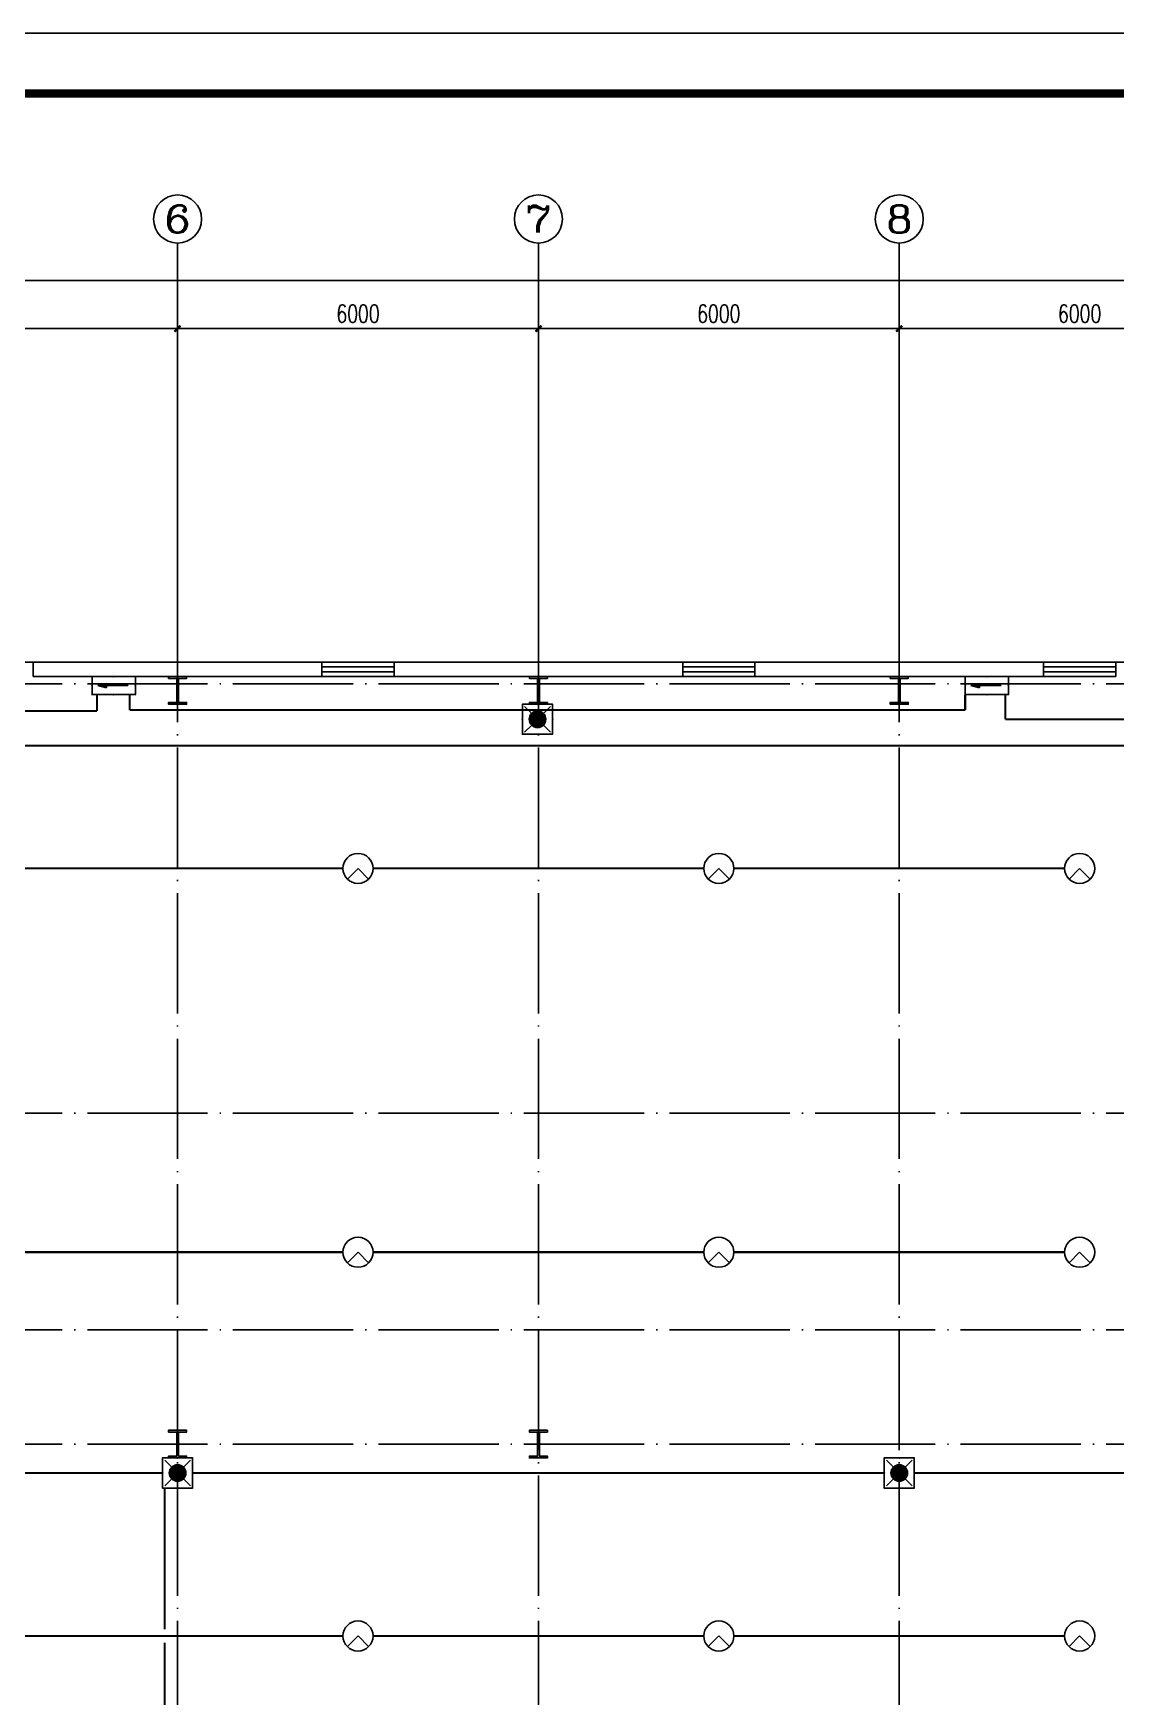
# Model space of a CAD drawing. Extents: x -55118 to 386282, y -631686 to -470886.
# Drawn here: x 96380 to 114380, y -599940 to -572286 of the extents above; entities that cross this region are included whole.
import ezdxf
from ezdxf.enums import TextEntityAlignment as Align

# ---------------------------------------------------------------- set-up
doc = ezdxf.new("R2010")
doc.units = 0
doc.header["$LTSCALE"] = 1000
doc.header["$MEASUREMENT"] = 0
doc.linetypes.add('DOTE', pattern=[2.42, 2, -0.2, 0.02, -0.2])
doc.layers.get('0').update_dxf_attribs({"linetype": 'CONTINUOUS'})
doc.layers.get('Defpoints').update_dxf_attribs({"linetype": 'CONTINUOUS'})
for name, color, linetype in [('AXIS', 3, 'CONTINUOUS'), ('AXIS_TEXT', 7, 'CONTINUOUS'), ('DOTE', 253, 'DOTE'), ('EQUIP-照明', 3, 'CONTINUOUS'), ('WALL', 6, 'CONTINUOUS'), ('WINDOW', 4, 'CONTINUOUS'), ('WIRE-照明', 4, 'CONTINUOUS'), ('图框', 4, 'CONTINUOUS')]:
    doc.layers.add(name, color=color, linetype=linetype)
doc.styles.add('_TCH_AXIS', font='COMPLEX', dxfattribs={"bigfont": 'GBCBIG'})
doc.styles.add('_TCH_DIM_T3', font='SIMPLEX', dxfattribs={"width": 0.705882, "bigfont": 'GBCBIG'})
doc.styles.add('_TCH_LABEL', font='COMPLEX', dxfattribs={"bigfont": 'GBCBIG'})
doc.styles.add('_TEL_DIM', font='SIMPLEX', dxfattribs={"width": 0.8, "height": 3.5, "bigfont": 'HZTXT'})
doc.styles.add('COMPLEX', font='COMPLEX')
doc.dimstyles.new('_TCH_ARCH&&100', dxfattribs={"dimtxt": 297.5, "dimasz": 100, "dimexe": 250, "dimexo": 300, "dimgap": 100, "dimtad": 1, "dimdec": 0, "dimzin": 0, "dimdsep": 46, "dimtxsty": '_TCH_DIM_T3', "dimblk": 'ARCHTICK', "dimcen": 0.09, "dimclrt": 7, "dimazin": 2, "dimtfac": 1, "dimtdec": 0, "dimtix": 1, "dimtmove": 2, "dimatfit": 3, "dimfxl": 0, "dimtolj": 1, "dimtzin": 0, "dimarcsym": 0})

# ---------------------------------------------------------------- blocks, each defined once
blk = doc.blocks.new('钢柱')
blk.add_hatch(color=256).paths.add_polyline_path([(4275, 9436), (4140, 9436), (4140, 9466), (4440, 9466), (4440, 9436), (4305, 9436), (4305, 9036), (4440, 9036), (4440, 9006), (4140, 9006), (4140, 9036), (4275, 9036)])
blk.add_lwpolyline([(4275, 9436), (4140, 9436), (4140, 9466), (4440, 9466), (4440, 9436), (4305, 9436), (4305, 9036), (4440, 9036), (4440, 9006), (4140, 9006), (4140, 9036), (4275, 9036), (4275, 9436), (4140, 9436)])
blk = doc.blocks.new('$equip$00001176')
for q in [(-0.354, -0.354), (0.354, -0.354)]:
    blk.add_line((0, 0), q)
blk.add_circle((0, 0), 0.5)
at = {"style": '_TCH_LABEL', "flags": 9}
blk.add_attdef('A', (0, 0), '', height=0.00002, dxfattribs=at)
blk = doc.blocks.new('$equip$00002604')
blk.add_hatch(color=256).paths.add_polyline_path([(0.275, 0.5, 1), (-0.274, 0.5, 1)])
for p, q in [((-0.429, 0.929), (-0.194, 0.694)), ((0.194, 0.694), (0.429, 0.929)), ((-0.429, 0.071), (-0.194, 0.306)), ((0.194, 0.306), (0.429, 0.071))]:
    blk.add_line(p, q)
at = {"const_width": 0.04}
blk.add_lwpolyline([(-0.5, 1), (-0.5, 0), (0.5, 0), (0.5, 1), (-0.5, 1), (-0.5, 0)], dxfattribs=at)
blk.add_lwpolyline([(-0.5, 1), (-0.5, 0), (0.5, 0), (0.5, 1)], close=True)
blk.add_circle((0, 0.5), 0.275)
for p in [(0, 1), (-0.5, 0.5), (0, 0), (0.5, 0.5)]:
    blk.add_point(p)
at = {"color": 7, "style": '_TEL_DIM', "flags": 1}
blk.add_attdef('A', text='', height=0.000025, dxfattribs=at).set_placement((0, 0), align=Align.MIDDLE_CENTER)
blk = doc.blocks.new('$equip$00002540')
blk.add_hatch(color=256).paths.add_polyline_path([(0.24, 0.372), (0.24, 0.228), (0.528, 0.3)])
for p, q in [((-0.72, 0.6), (-0.72, 0)), ((0.72, 0.6), (-0.72, 0.6)), ((0.72, 0), (0.72, 0.6)), ((-0.72, 0), (0.72, 0)), ((0.24, 0.372), (0.24, 0.228)), ((0.528, 0.3), (0.24, 0.372)), ((0.24, 0.228), (0.528, 0.3))]:
    blk.add_line(p, q)
at = {"color": 7}
blk.add_line((-0.48, 0.3), (0.48, 0.3), dxfattribs=at)
at = {"const_width": 0.04}
blk.add_lwpolyline([(-0.72, 0.6), (-0.72, 0), (0.72, 0), (0.72, 0.6), (-0.72, 0.6), (-0.72, 0)], dxfattribs=at)
for p in [(0, 0.6), (-0.72, 0.3), (0, 0), (0.72, 0.3)]:
    blk.add_point(p)
at = {"color": 7, "style": '_TEL_DIM', "flags": 1}
blk.add_attdef('A', text='', height=0.00002, dxfattribs=at).set_placement((0, 0), align=Align.MIDDLE_CENTER)
blk = doc.blocks.new('_ArchTick')
at = {"color": 0, "linetype": 'ByBlock', "const_width": 0.4}
blk.add_lwpolyline([(-0.5, -0.5), (0.5, 0.5)], dxfattribs=at)
blk = doc.blocks.new('*D249')
at = {"layer": 'AXIS', "color": 0, "lineweight": -2}
for p, q in [((92780, -579396), (92780, -576946)), ((98780, -579396), (98780, -576946)), ((92780, -577196), (98780, -577196))]:
    blk.add_line(p, q, dxfattribs=at)
at = {"layer": 'Defpoints', "color": 0}
for p in [(98780, -577196), (92780, -579696), (98780, -579696)]:
    blk.add_point(p, dxfattribs=at)
at = {"layer": 'AXIS', "color": 0, "lineweight": -2, "xscale": 100, "yscale": 100, "zscale": 100, "rotation": 180}
blk.add_blockref('_ArchTick', (92780, -577196), dxfattribs=at)
at = {"layer": 'AXIS', "color": 0, "lineweight": -2, "xscale": 100, "yscale": 100, "zscale": 100}
blk.add_blockref('_ArchTick', (98780, -577196), dxfattribs=at)
at = {"layer": 'AXIS', "color": 7, "insert": (95780, -576947), "char_height": 297.5, "attachment_point": 5, "style": '_TCH_DIM_T3'}
blk.add_mtext('\\A1;6000', dxfattribs=at)
blk = doc.blocks.new('*D250')
at = {"layer": 'AXIS', "color": 0, "lineweight": -2}
for p, q in [((98780, -579396), (98780, -576946)), ((104780, -579396), (104780, -576946)), ((98780, -577196), (104780, -577196))]:
    blk.add_line(p, q, dxfattribs=at)
at = {"layer": 'Defpoints', "color": 0}
for p in [(104780, -577196), (98780, -579696), (104780, -579696)]:
    blk.add_point(p, dxfattribs=at)
at = {"layer": 'AXIS', "color": 0, "lineweight": -2, "xscale": 100, "yscale": 100, "zscale": 100, "rotation": 180}
blk.add_blockref('_ArchTick', (98780, -577196), dxfattribs=at)
at = {"layer": 'AXIS', "color": 0, "lineweight": -2, "xscale": 100, "yscale": 100, "zscale": 100}
blk.add_blockref('_ArchTick', (104780, -577196), dxfattribs=at)
at = {"layer": 'AXIS', "color": 7, "insert": (101780, -576947), "char_height": 297.5, "attachment_point": 5, "style": '_TCH_DIM_T3'}
blk.add_mtext('\\A1;6000', dxfattribs=at)
blk = doc.blocks.new('*D251')
at = {"layer": 'AXIS', "color": 0, "lineweight": -2}
for p, q in [((104780, -579396), (104780, -576946)), ((110780, -579396), (110780, -576946)), ((104780, -577196), (110780, -577196))]:
    blk.add_line(p, q, dxfattribs=at)
at = {"layer": 'Defpoints', "color": 0}
for p in [(110780, -577196), (104780, -579696), (110780, -579696)]:
    blk.add_point(p, dxfattribs=at)
at = {"layer": 'AXIS', "color": 0, "lineweight": -2, "xscale": 100, "yscale": 100, "zscale": 100, "rotation": 180}
blk.add_blockref('_ArchTick', (104780, -577196), dxfattribs=at)
at = {"layer": 'AXIS', "color": 0, "lineweight": -2, "xscale": 100, "yscale": 100, "zscale": 100}
blk.add_blockref('_ArchTick', (110780, -577196), dxfattribs=at)
at = {"layer": 'AXIS', "color": 7, "insert": (107780, -576947), "char_height": 297.5, "attachment_point": 5, "style": '_TCH_DIM_T3'}
blk.add_mtext('\\A1;6000', dxfattribs=at)
blk = doc.blocks.new('*D252')
at = {"layer": 'AXIS', "color": 0, "lineweight": -2}
for p, q in [((110780, -579396), (110780, -576946)), ((116780, -579396), (116780, -576946)), ((110780, -577196), (116780, -577196))]:
    blk.add_line(p, q, dxfattribs=at)
at = {"layer": 'Defpoints', "color": 0}
for p in [(116780, -577196), (110780, -579696), (116780, -579696)]:
    blk.add_point(p, dxfattribs=at)
at = {"layer": 'AXIS', "color": 0, "lineweight": -2, "xscale": 100, "yscale": 100, "zscale": 100, "rotation": 180}
blk.add_blockref('_ArchTick', (110780, -577196), dxfattribs=at)
at = {"layer": 'AXIS', "color": 0, "lineweight": -2, "xscale": 100, "yscale": 100, "zscale": 100}
blk.add_blockref('_ArchTick', (116780, -577196), dxfattribs=at)
at = {"layer": 'AXIS', "color": 7, "insert": (113780, -576947), "char_height": 297.5, "attachment_point": 5, "style": '_TCH_DIM_T3'}
blk.add_mtext('\\A1;6000', dxfattribs=at)
blk = doc.blocks.new('*D262')
at = {"layer": 'AXIS', "color": 0, "lineweight": -2}
for p, q in [((80780, -579396), (80780, -576146)), ((158780, -579396), (158780, -576146)), ((80780, -576396), (158780, -576396))]:
    blk.add_line(p, q, dxfattribs=at)
at = {"layer": 'Defpoints', "color": 0}
for p in [(158780, -576396), (80780, -579696), (158780, -579696)]:
    blk.add_point(p, dxfattribs=at)
at = {"layer": 'AXIS', "color": 0, "lineweight": -2, "xscale": 100, "yscale": 100, "zscale": 100, "rotation": 180}
blk.add_blockref('_ArchTick', (80780, -576396), dxfattribs=at)
at = {"layer": 'AXIS', "color": 0, "lineweight": -2, "xscale": 100, "yscale": 100, "zscale": 100}
blk.add_blockref('_ArchTick', (158780, -576396), dxfattribs=at)
at = {"layer": 'AXIS', "color": 7, "insert": (119780, -576147), "char_height": 297.5, "attachment_point": 5, "style": '_TCH_DIM_T3'}
blk.add_mtext('\\A1;78000', dxfattribs=at)
blk = doc.blocks.new('$TCHSYS$WIN2D')
for p, q in [((-0.5, 0.5), (0.5, 0.5)), ((-0.5, 0.5), (-0.5, -0.5)), ((0.5, 0.5), (0.5, -0.5)), ((0.5, 0.167), (-0.5, 0.167)), ((0.5, -0.167), (-0.5, -0.167)), ((-0.5, -0.5), (0.5, -0.5))]:
    blk.add_line(p, q)
blk = doc.blocks.new('_AXISO')
blk.add_circle((0, 0), 0.5)
at = {"layer": 'AXIS_TEXT', "style": 'COMPLEX', "width": 1.041667}
blk.add_attdef('A', text='', height=0.56, dxfattribs=at).set_placement((-0.25, -0.28), (0.25, -0.28), align=Align.FIT)
blk = doc.blocks.new('jhyfty')
at = {"layer": '图框'}
blk.add_lwpolyline([(671751, 105710), (776851, 105710), (776851, 165110), (671751, 165110)], close=True, dxfattribs=at)
at = {"layer": '图框', "const_width": 140}
blk.add_lwpolyline([(674251, 164110), (775851, 164110), (775851, 106710), (674251, 106710)], close=True, dxfattribs=at)

msp = doc.modelspace()

# ---------------------------------------------------------------- linework, layer by layer
at = {"layer": 'AXIS'}
for p, q in [((98780.1, -581740.1), (98780.1, -575773.7)), ((104780.1, -581740.1), (104780.1, -575773.7)), ((110780.1, -581740.1), (110780.1, -575773.7))]:
    msp.add_line(p, q, dxfattribs=at)
at = {"layer": 'DOTE', "linetype": 'DOTE'}
for p, q in [((98780.1, -581740.1), (98780.1, -622740.1)), ((104780.1, -581740.1), (104780.1, -622740.1)), ((110780.1, -581740.1), (110780.1, -622740.1)), ((159780.1, -582740.1), (79780.1, -582740.1)), ((159780.1, -583100.1), (79780.1, -583100.1)), ((159780.1, -590240.1), (79780.1, -590240.1)), ((159780.1, -593840.1), (79780.1, -593840.1)), ((159780.1, -595740.1), (79780.1, -595740.1))]:
    msp.add_line(p, q, dxfattribs=at)
at = {"layer": 'WALL'}
for p, q in [((101180.1, -582740.1), (96380.1, -582740.1)), ((96380.1, -582740.1), (96380.1, -582980.1)), ((101180.1, -582980.1), (101180.1, -582740.1)), ((107180.1, -582740.1), (102380.1, -582740.1)), ((102380.1, -582740.1), (102380.1, -582980.1)), ((107180.1, -582980.1), (107180.1, -582740.1)), ((113180.1, -582740.1), (108380.1, -582740.1)), ((108380.1, -582740.1), (108380.1, -582980.1)), ((113180.1, -582980.1), (113180.1, -582740.1)), ((96380.1, -582980.1), (101180.1, -582980.1)), ((102380.1, -582980.1), (107180.1, -582980.1)), ((108380.1, -582980.1), (113180.1, -582980.1))]:
    msp.add_line(p, q, dxfattribs=at)
at = {"layer": 'WIRE-照明', "linetype": 'Continuous', "const_width": 35}
for points in [[(97440.6, -583551.8), (97440.6, -583280.1)], [(97983.1, -583537.5), (97983.1, -583280.1)], [(111876.7, -583280.1), (111876.7, -583537.5)], [(112543.9, -583690.1), (112543.9, -583280.1)], [(93030.1, -583551.8), (97440.6, -583551.8)], [(110530.1, -583537.5), (97983.1, -583537.5)], [(111876.7, -583537.5), (110530.1, -583537.5)], [(116530.1, -583690.1), (112543.9, -583690.1)], [(85692.2, -584128.6), (154069.9, -584128.6)], [(96030.1, -586170.1), (101530.1, -586170.1)], [(102030.1, -586170.1), (107530.1, -586170.1)], [(108030.1, -586170.1), (113530.1, -586170.1)], [(101530.1, -592550.1), (96030.1, -592550.1)], [(107530.1, -592550.1), (102030.1, -592550.1)], [(113530.1, -592550.1), (108030.1, -592550.1)], [(98530.1, -596220.1), (89892.6, -596220.1)], [(99030.1, -596220.1), (110530.1, -596220.1)], [(111030.1, -596220.1), (122530.1, -596220.1)], [(98565.8, -598817.6), (98565.8, -596470.1)], [(96030.1, -598930.1), (101530.1, -598930.1)], [(102030.1, -598930.1), (107530.1, -598930.1)], [(108030.1, -598930.1), (113530.1, -598930.1)], [(98565.8, -605197.6), (98565.8, -599042.6)]]:
    msp.add_lwpolyline(points, dxfattribs=at)

# ---------------------------------------------------------------- block references
at = {"xscale": -1, "rotation": 180}
for p in [(94490.4, -573973.8), (100490.4, -573973.8), (106490.4, -573973.8), (94490.4, -586503.8), (100490.4, -586503.8)]:
    msp.add_blockref('钢柱', p, dxfattribs=at)
at = {"layer": 'AXIS'}
ref = msp.add_blockref('_AXISO', (98780.1, -575373.7), dxfattribs=dict(at, xscale=800, yscale=800, zscale=800))
ref.add_attrib('A', '6', dxfattribs={"layer": 'AXIS_TEXT', "height": 452.5, "style": '_TCH_AXIS', "width": 1.5}).set_placement((98553.8, -575599.9), (99006.4, -575599.9), align=Align.FIT)
ref = msp.add_blockref('_AXISO', (104780.1, -575373.7), dxfattribs=dict(at, xscale=800, yscale=800, zscale=800))
ref.add_attrib('A', '7', dxfattribs={"layer": 'AXIS_TEXT', "height": 452.5, "style": '_TCH_AXIS', "width": 1.5}).set_placement((104553.8, -575599.9), (105006.4, -575599.9), align=Align.FIT)
ref = msp.add_blockref('_AXISO', (110780.1, -575373.7), dxfattribs=dict(at, xscale=800, yscale=800, zscale=800))
ref.add_attrib('A', '8', dxfattribs={"layer": 'AXIS_TEXT', "height": 452.5, "style": '_TCH_AXIS', "width": 1.5}).set_placement((110553.8, -575599.9), (111006.4, -575599.9), align=Align.FIT)
at = {"layer": 'EQUIP-照明', "xscale": 500, "yscale": 500, "zscale": 500, "rotation": 180}
for name, p in [('$equip$00002540', (97717.4, -582980.1)), ('$equip$00002540', (112236.7, -582980.1)), ('$equip$00002604', (104765.1, -583440.1)), ('$equip$00002604', (98780.1, -595970.1)), ('$equip$00002604', (110780.1, -595970.1))]:
    msp.add_blockref(name, p, dxfattribs=at)
at = {"layer": 'EQUIP-照明', "xscale": 500, "yscale": 500, "zscale": 500}
for p in [(101780.1, -586170.1), (107780.1, -586170.1), (113780.1, -586170.1), (101780.1, -592550.1), (107780.1, -592550.1), (113780.1, -592550.1), (101780.1, -598930.1), (107780.1, -598930.1), (113780.1, -598930.1)]:
    msp.add_blockref('$equip$00001176', p, dxfattribs=at)
at = {"layer": 'WALL'}
msp.add_blockref('jhyfty', (-600768.5, -737395.5), dxfattribs=at)
at = {"layer": 'WINDOW', "xscale": 1200, "yscale": 240, "zscale": 1200, "rotation": 180}
for p in [(101780.1, -582860.1), (107780.1, -582860.1), (113780.1, -582860.1)]:
    msp.add_blockref('$TCHSYS$WIN2D', p, dxfattribs=at)

# ---------------------------------------------------------------- dimensions: what is measured, and where the dimension line sits
at = {"layer": 'AXIS'}
for p1, p2, distance, text, picture, middle in [((80780.1, -579695.9), (158780.1, -579695.9), 3300, '78000', '*D262', (119780.1, -576147.1)), ((92780.1, -579695.9), (98780.1, -579695.9), 2500, '6000', '*D249', (95780.1, -576947.1)), ((98780.1, -579695.9), (104780.1, -579695.9), 2500, '6000', '*D250', (101780.1, -576947.1)), ((104780.1, -579695.9), (110780.1, -579695.9), 2500, '6000', '*D251', (107780.1, -576947.1)), ((110780.1, -579695.9), (116780.1, -579695.9), 2500, '6000', '*D252', (113780.1, -576947.1))]:
    dim = msp.add_aligned_dim(p1=p1, p2=p2, distance=distance, text=text, dimstyle='_TCH_ARCH&&100', dxfattribs=at)
    dim.commit()
    dim.dimension.update_dxf_attribs({"geometry": picture, "text_midpoint": middle})

doc.saveas('drawing.dxf')
